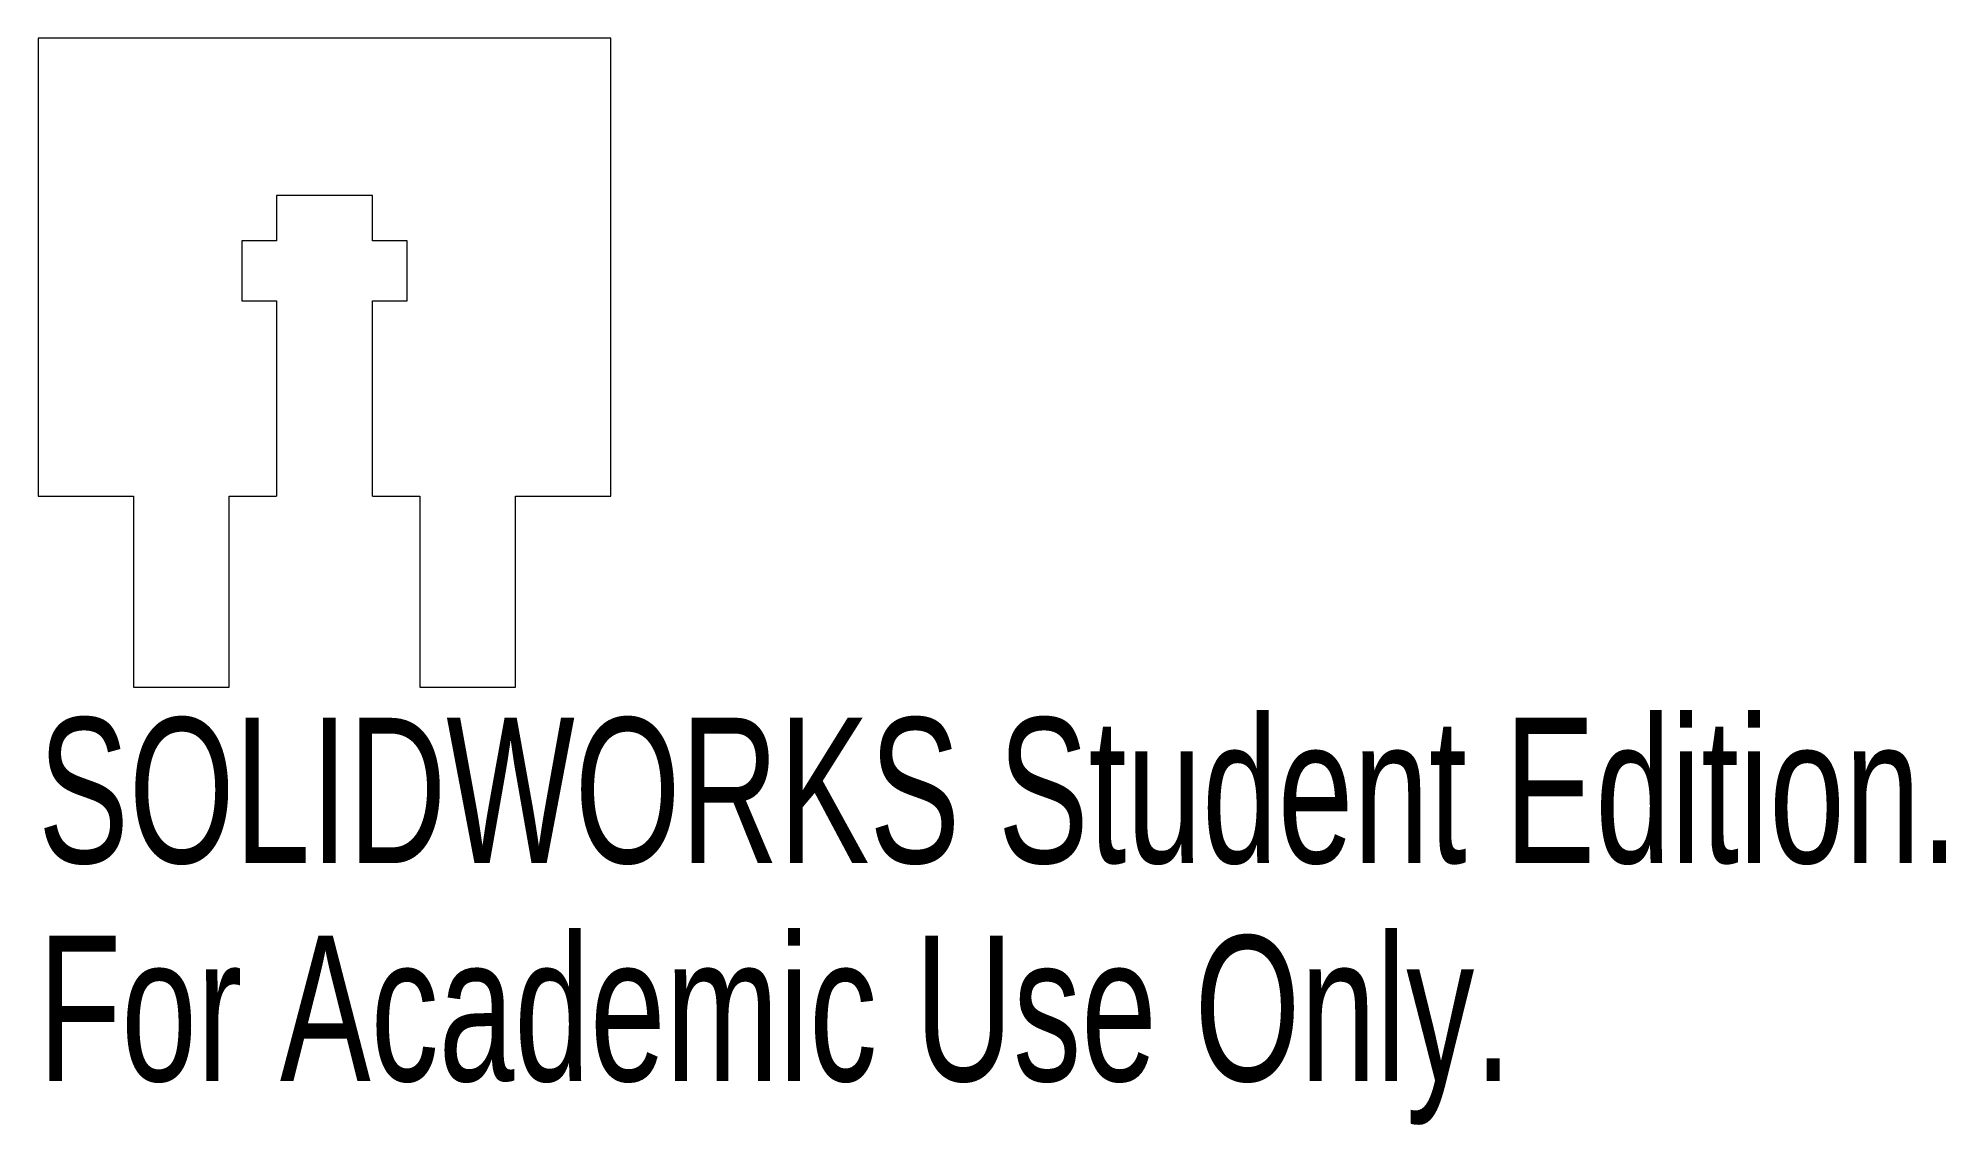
# Model space of a CAD drawing. Header units: inches. Extents: x -0.12 to 2.37, y -0.82 to 0.6.
import ezdxf

# ---------------------------------------------------------------- set-up
doc = ezdxf.new("R2010")
doc.units = ezdxf.units.IN
doc.header["$MEASUREMENT"] = 0
doc.styles.add('SLDTEXTSTYLE0', font='TXT', dxfattribs={"width": 0.7})

msp = doc.modelspace()

# ---------------------------------------------------------------- linework, layer by layer
at = {"color": 7, "linetype": 'Continuous', "lineweight": 15}
for p, q in [((-0.125, 0.6), (-0.125, 0)), ((0.625, 0.6), (-0.125, 0.6)), ((0.625, 0), (0.625, 0.6)), ((0.313, 0.3937), (0.187, 0.3937)), ((0.187, 0.3937), (0.187, 0.3346)), ((0.313, 0.3346), (0.313, 0.3937)), ((0.187, 0.3346), (0.1417, 0.3346)), ((0.1417, 0.3346), (0.1417, 0.2559)), ((0.3583, 0.3346), (0.313, 0.3346)), ((0.3583, 0.2559), (0.3583, 0.3346)), ((0.1417, 0.2559), (0.187, 0.2559)), ((0.187, 0.2559), (0.187, 0)), ((0.313, 0), (0.313, 0.2559)), ((0.313, 0.2559), (0.3583, 0.2559)), ((-0.125, 0), (0, 0)), ((0, 0), (0, -0.25)), ((0.125, -0.25), (0.125, 0)), ((0.125, 0), (0.187, 0)), ((0.313, 0), (0.375, 0)), ((0.375, 0), (0.375, -0.25)), ((0.5, 0), (0.625, 0)), ((0.5, -0.25), (0.5, 0)), ((0, -0.25), (0.125, -0.25)), ((0.375, -0.25), (0.5, -0.25))]:
    msp.add_line(p, q, dxfattribs=at)

# ---------------------------------------------------------------- texts
at = {"color": 7, "linetype": 'Continuous', "char_height": 0.1903, "attachment_point": 1, "style": 'SLDTEXTSTYLE0'}
for s, insert in [('SOLIDWORKS Student Edition.', (-0.125, -0.2901)), ('For Academic Use Only.', (-0.125, -0.5756))]:
    msp.add_mtext(s, dxfattribs=dict(at, insert=insert))

doc.saveas('drawing.dxf')
